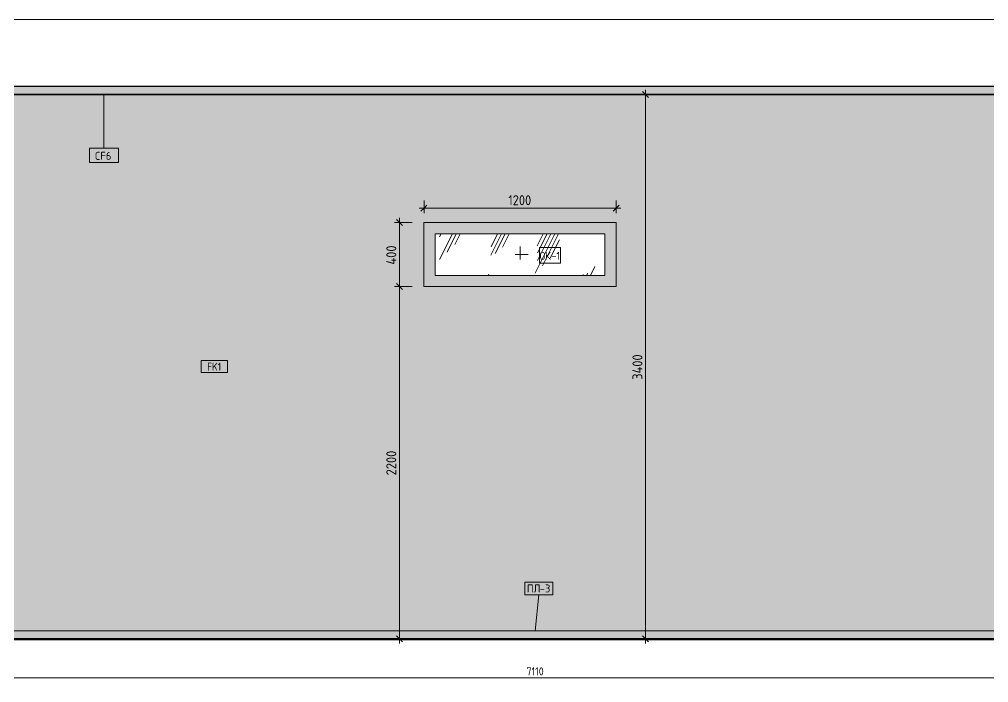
# Model space of a CAD drawing. Header units: millimetres. Extents: x 35124 to 170704, y -1987 to 12522.
# Drawn here: x 139190 to 145246, y 8126 to 12270 of the extents above; entities that cross this region are included whole.
import ezdxf

# ---------------------------------------------------------------- set-up
doc = ezdxf.new("R2010")
doc.units = ezdxf.units.MM
doc.linetypes.add('Штрих', pattern=[158.75, 79.375, -79.375])
for name, color, linetype, lineweight in [('A-ANNO-DIMS', 7, 'Continuous', 9), ('A-ANNO-DIMS-25', 7, 'Continuous', 9), ('A-CLNG-IDEN', 7, 'Continuous', 9), ('A-FLOR', 7, 'Continuous', 9), ('A-GENM', 7, 'Continuous', 9), ('A-GENM-IDEN', 7, 'Continuous', 9), ('A-GLAZ', 7, 'Continuous', 9), ('A-GLAZ-2', 7, 'Штрих', 9), ('A-GLAZ-IDEN', 7, 'Continuous', 9), ('A-WALL-IDEN', 7, 'Continuous', 9), ('A-WALL-PATT', 7, 'Continuous', 9), ('I-WALL', 7, 'Continuous', 9)]:
    doc.layers.add(name, color=color, linetype=linetype, lineweight=lineweight)
for name, color, linetype, lineweight, true_color in [('A-CLNG-1', 7, 'Continuous', 9, 0x787878), ('A-CLNG-FNSH-1', 7, 'Continuous', 30, 0x3c3c3c), ('A-FLOR-1', 7, 'Continuous', 9, 0x787878), ('A-FLOR-FNSH-1', 7, 'Continuous', 30, 0x3c3c3c)]:
    doc.layers.add(name, color=color, linetype=linetype, lineweight=lineweight, true_color=true_color)
doc.styles.add('GOST Common_1', font='GOST_Common.ttf', dxfattribs={"height": 50})
doc.styles.add('GOST Common_2', font='GOST_Common.ttf', dxfattribs={"width": 0.9, "height": 50})
doc.styles.add('ISOCPEUR_1', font='isocpeur.ttf', dxfattribs={"width": 0.9, "height": 62.5})
doc.styles.add('ISOCPEUR_2', font='isocpeur.ttf', dxfattribs={"width": 0.9, "height": 50})
doc.dimstyles.new('ISO-2_0_0_9К_Средний_округл2', dxfattribs={"dimscale": 304.8, "dimtxt": 49.799059, "dimasz": 0.123031, "dimexe": 0.098425, "dimexo": 0, "dimgap": 0, "dimtad": 1, "dimdec": 0, "dimrnd": 10, "dimzin": 0, "dimdsep": 46, "dimtxsty": 'ISOCPEUR_2', "dimblk1": 'OBLIQUE', "dimblk2": 'OBLIQUE', "dimsah": 1, "dimcen": 0.09, "dimdle": 0.098425, "dimazin": 0, "dimtfac": 1, "dimtdec": 4, "dimtix": 1, "dimtmove": 0, "dimatfit": 3, "dimfxl": 1, "dimtvp": 1, "dimtolj": 1, "dimtzin": 0, "dimarcsym": 2})
doc.dimstyles.new('ISO-2_5_0_9К_БОЛЬШОЙ_1', dxfattribs={"dimscale": 304.8, "dimtxt": 62.248823, "dimasz": 0.123031, "dimexe": 0.098425, "dimexo": 0.246063, "dimgap": 0, "dimtad": 1, "dimdec": 0, "dimrnd": 10, "dimzin": 0, "dimdsep": 46, "dimtxsty": 'ISOCPEUR_1', "dimblk1": 'OBLIQUE', "dimblk2": 'OBLIQUE', "dimsah": 1, "dimcen": 0.09, "dimdle": 0.098425, "dimazin": 0, "dimtfac": 1, "dimtdec": 4, "dimtix": 1, "dimtmove": 0, "dimatfit": 3, "dimfxl": 1, "dimtvp": 1, "dimtolj": 1, "dimtzin": 0, "dimarcsym": 2})

# ---------------------------------------------------------------- blocks, each defined once
blk = doc.blocks.new('Плинтус - Плинтус темный _ст_школа_-33411100-Развертка 3_19-3')
at = {"layer": 'A-GENM'}
blk.add_hatch(color=256, dxfattribs=at).paths.add_polyline_path([(-51369.3, 8400), (-50860, 8400), (-50860, 8450), (-57970, 8450), (-57970, 8400), (-51943.3, 8400)])
for p, q in [((-57970, 8450), (-50860, 8450)), ((-57970, 8400), (-57970, 8450)), ((-50860, 8450), (-50860, 8400))]:
    blk.add_line(p, q, dxfattribs=at)
blk = doc.blocks.new('120_Окно_СКБ_1Ст - 120_Окно_СКБ_1Ст 400х1200 EI30-V19-Развертка 3_19-3')
at = {"layer": 'A-GLAZ'}
h = blk.add_hatch(color=256, dxfattribs=at)
h.paths.add_polyline_path([(-55040, 10600), (-53910, 10600), (-53910, 11000), (-55110, 11000), (-55110, 10600), (-55078.5, 10600)])
h.paths.add_polyline_path([(-54007, 10670), (-55040, 10670), (-55040, 10930), (-53980, 10930), (-53980, 10670)])
h = blk.add_hatch(dxfattribs=at)
h.set_pattern_fill('FP_21', color=256, style=0, pattern_type=2)
h.set_pattern_definition([(63.435, (63.5, 31.75), (-255.583, 766.7475), [317.5, -190.5, 317.5, -190.5, -403.903]), (63.435, (63.5, 31.75), (-255.583, 766.7475), [-1016, 127, -276.903]), (63.435, (47.6, 47.6), (-255.583, 766.7475), [254, -317.5, 190.5, -190.5, -467.403]), (63.435, (47.6, 47.6), (-255.583, 766.7475), [-952.5, 222.25, -245.153]), (63.435, (47.6, 95.25), (-255.583, 766.7475), [190.5, -381, 127, -190.5, -530.903]), (63.435, (47.6, 95.25), (-255.583, 766.7475), [-889, 285.75, -245.153]), (63.435, (95.25, 47.6), (-255.583, 766.7475), [190.5, -381, 158.75, -6404.653]), (63.435, (142.9, 95.25), (-255.583, 766.7475), [95.25, -476.25, 63.5, -6499.903]), (63.435, (63.5, 174.6), (-255.583, 766.7475), [63.5, -476.25, 63.5, -254, -562.653]), (63.435, (63.5, 174.6), (-255.583, 766.7475), [-857.25, 158.75, -403.903]), (63.435, (349.25, 127), (-255.583, 766.7475), [317.5, -476.25, 381, -251.503]), (63.435, (349.25, 79.4), (-255.583, 766.7475), [444.5, -317.5, 476.25, -188.003]), (63.435, (381, 95.25), (-255.583, 766.7475), [508, -254, 381, -276.903]), (63.435, (428.6, 142.9), (-255.583, 766.7475), [317.5, -444.5, 254, -403.903]), (63.435, (381, 238.1), (-255.583, 766.7475), [158.75, -635, 190.5, -435.653]), (63.435, (476.25, 190.5), (-255.583, 766.7475), [127, -635, 127, -530.903])])
h.paths.add_polyline_path([(-55040, 10670), (-53980, 10670), (-53980, 10930), (-55040, 10930), (-55040, 10722.8)])
for p, q in [((-55110, 11000), (-55110, 10600)), ((-53910, 11000), (-55110, 11000)), ((-53910, 10600), (-53910, 11000)), ((-55040, 10930), (-55040, 10670)), ((-55040, 10930), (-53980, 10930)), ((-53980, 10670), (-53980, 10930)), ((-55040, 10670), (-53980, 10670)), ((-55110, 10600), (-53910, 10600))]:
    blk.add_line(p, q, dxfattribs=at)
at = {"layer": 'A-GLAZ-2'}
for p, q in [((-54510, 10850), (-54510, 10750)), ((-54460, 10800), (-54560, 10800))]:
    blk.add_line(p, q, dxfattribs=at)
blk = doc.blocks.new('DIMBLOCK72-Развертка 3_19-3')
at = {"layer": 'A-ANNO-DIMS-25'}
for p, q in [((138858.3, 8400), (138858.3, 8125.8)), ((138858.3, 8155.8), (138858.3, 8400)), ((145968.3, 8400), (145968.3, 8125.8)), ((145968.3, 8155.8), (145968.3, 8400)), ((138858.3, 8155.8), (145968.3, 8155.8))]:
    blk.add_line(p, q, dxfattribs=at)
at = {"layer": 'A-ANNO-DIMS-25', "lineweight": 20}
for p, q in [((138858.3, 8155.8), (138839.5, 8137.1)), ((138858.3, 8155.8), (138877, 8174.6)), ((145968.3, 8155.8), (145949.5, 8137.1)), ((145968.3, 8155.8), (145987, 8174.6))]:
    blk.add_line(p, q, dxfattribs=at)
at = {"layer": 'A-ANNO-DIMS-25', "color": 0, "insert": (142358.7, 8221.1), "char_height": 50, "width": 131.01, "attachment_point": 1, "line_spacing_factor": 1.149209, "style": 'ISOCPEUR_2'}
blk.add_mtext('7110', dxfattribs=at)
blk = doc.blocks.new('_Oblique')
at = {"color": 0, "linetype": 'ByBlock', "lineweight": -2}
blk.add_line((-0.5, -0.5), (0.5, 0.5), dxfattribs=at)
blk = doc.blocks.new('DIMBLOCK98-Развертка 3_19-3')
at = {"layer": 'A-ANNO-DIMS-25', "lineweight": 20}
for p, q in [((143102.1, 11800), (143083.4, 11818.8)), ((143102.1, 11800), (143120.9, 11781.2)), ((143102.1, 8400), (143083.4, 8418.7)), ((143102.1, 8400), (143120.9, 8381.2))]:
    blk.add_line(p, q, dxfattribs=at)
at = {"layer": 'A-ANNO-DIMS-25'}
for p, q in [((143102.1, 8370), (143102.1, 11830)), ((143150.6, 11800), (143072.1, 11800)), ((143102.1, 11800), (143150.6, 11800)), ((143150.6, 8400), (143072.1, 8400)), ((143102.1, 8400), (143150.6, 8400))]:
    blk.add_line(p, q, dxfattribs=at)
at = {"layer": 'A-ANNO-DIMS-25', "color": 0, "insert": (143020.5, 10018), "char_height": 62.5, "width": 196.802, "attachment_point": 1, "rotation": 90, "line_spacing_factor": 1.149209, "style": 'ISOCPEUR_1'}
blk.add_mtext('3400', dxfattribs=at)
blk = doc.blocks.new('Mark Reiling - Mark Reiling-26174330-Развертка 3_19-3')
at = {"layer": 'A-GENM-IDEN'}
for p, q in [((-74848.2, 8917.8), (-74848.2, 8839)), ((-74848.2, 8917.8), (-74674.8, 8917.8)), ((-74674.8, 8917.8), (-74848.2, 8917.8)), ((-74848.2, 8917.8), (-74848.2, 8839)), ((-74674.8, 8839), (-74674.8, 8917.8)), ((-74674.8, 8839), (-74674.8, 8917.8)), ((-74848.2, 8839), (-74674.8, 8839)), ((-74848.2, 8839), (-74674.8, 8839))]:
    blk.add_line(p, q, dxfattribs=at)
blk = doc.blocks.new('М_потолков - Марка_ Имя типа-25382930-Развертка 3_19-3')
at = {"layer": 'A-CLNG-IDEN'}
for p, q in [((-57019.4, 11464.4), (-57200.6, 11464.4)), ((-57200.6, 11464.4), (-57200.6, 11375)), ((-57019.4, 11375), (-57019.4, 11464.4)), ((-57200.6, 11375), (-57019.4, 11375))]:
    blk.add_line(p, q, dxfattribs=at)
blk = doc.blocks.new('М_стена_0001 - Типоразмер_без рамки-25382661-Развертка 3_19-3')
at = {"layer": 'A-WALL-IDEN'}
for p, q in [((-56338.6, 10138.1), (-56501.8, 10138.1)), ((-56501.8, 10138.1), (-56501.8, 10063.1)), ((-56338.6, 10063.1), (-56338.6, 10138.1)), ((-56501.8, 10063.1), (-56338.6, 10063.1))]:
    blk.add_line(p, q, dxfattribs=at)
blk = doc.blocks.new('DIMBLOCK134-Развертка 3_19-3')
at = {"layer": 'A-ANNO-DIMS-25'}
for p, q in [((142948.3, 11089.5), (141688.3, 11089.5)), ((141718.3, 11138), (141718.3, 11059.5)), ((141718.3, 11089.5), (141718.3, 11138)), ((142918.3, 11138), (142918.3, 11059.5)), ((142918.3, 11089.5), (142918.3, 11138))]:
    blk.add_line(p, q, dxfattribs=at)
at = {"layer": 'A-ANNO-DIMS-25', "lineweight": 20}
for p, q in [((141718.3, 11089.5), (141699.5, 11070.8)), ((141718.3, 11089.5), (141737, 11108.3)), ((142918.3, 11089.5), (142899.5, 11070.8)), ((142918.3, 11089.5), (142937, 11108.3))]:
    blk.add_line(p, q, dxfattribs=at)
at = {"layer": 'A-ANNO-DIMS-25', "color": 0, "insert": (142244.6, 11171.2), "char_height": 62.5, "width": 176.691, "attachment_point": 1, "line_spacing_factor": 1.149209, "style": 'ISOCPEUR_1'}
blk.add_mtext('1200', dxfattribs=at)
blk = doc.blocks.new('DIMBLOCK135-Развертка 3_19-3')
at = {"layer": 'A-ANNO-DIMS-25'}
for p, q in [((141643.3, 10600), (141534.3, 10600)), ((141564.3, 8370), (141564.3, 10600)), ((141564.3, 10600), (141643.3, 10600)), ((141612.8, 8400), (141534.3, 8400)), ((141564.3, 8400), (141612.8, 8400))]:
    blk.add_line(p, q, dxfattribs=at)
at = {"layer": 'A-ANNO-DIMS-25', "lineweight": 20}
for p, q in [((141564.3, 10600), (141545.6, 10618.8)), ((141564.3, 10600), (141583.1, 10581.2)), ((141564.3, 8400), (141545.6, 8418.7)), ((141564.3, 8400), (141583.1, 8381.2))]:
    blk.add_line(p, q, dxfattribs=at)
at = {"layer": 'A-ANNO-DIMS-25', "color": 0, "insert": (141482.7, 9421), "char_height": 62.5, "width": 189.619, "attachment_point": 1, "rotation": 90, "line_spacing_factor": 1.149209, "style": 'ISOCPEUR_1'}
blk.add_mtext('2200', dxfattribs=at)
blk = doc.blocks.new('DIMBLOCK136-Развертка 3_19-3')
at = {"layer": 'A-ANNO-DIMS-25'}
for p, q in [((141564.3, 10600), (141564.3, 11030)), ((141643.3, 11000), (141534.3, 11000)), ((141564.3, 11000), (141643.3, 11000)), ((141643.3, 10600), (141534.3, 10600)), ((141564.3, 10600), (141643.3, 10600))]:
    blk.add_line(p, q, dxfattribs=at)
at = {"layer": 'A-ANNO-DIMS-25', "lineweight": 20}
for p, q in [((141564.3, 11000), (141545.6, 11018.7)), ((141564.3, 11000), (141583.1, 10981.2)), ((141564.3, 10600), (141545.6, 10618.8)), ((141564.3, 10600), (141583.1, 10581.2))]:
    blk.add_line(p, q, dxfattribs=at)
at = {"layer": 'A-ANNO-DIMS-25', "color": 0, "insert": (141482.7, 10737.8), "char_height": 62.5, "width": 149.397, "attachment_point": 1, "rotation": 90, "line_spacing_factor": 1.149209, "style": 'ISOCPEUR_1'}
blk.add_mtext('400', dxfattribs=at)

msp = doc.modelspace()

# ---------------------------------------------------------------- hatches: boundary and pattern name
at = {"layer": 'A-CLNG-1'}
msp.add_hatch(color=256, dxfattribs=at).paths.add_polyline_path([(138858.2568, 11800), (158067.2569, 11800), (158067.2569, 11850), (121369.2568, 11850), (121369.2568, 11800), (137422.0699, 11800)])
at = {"layer": 'A-FLOR-1'}
msp.add_hatch(color=256, dxfattribs=at).paths.add_polyline_path([(157801.3892, 8394.5043), (158088.2569, 8394.5043), (158088.2569, 8395), (121348.2406, 8395), (121348.2568, 8394.5043), (157788.2569, 8394.5043)])
at = {"layer": 'A-WALL-PATT'}
h = msp.add_hatch(color=256, dxfattribs=at)
h.paths.add_polyline_path([(124748.2568, 8400), (124748.2568, 8410), (124523.2568, 8410), (124523.2568, 8400), (124649.1162, 8400)])
h.paths.add_polyline_path([(157198.2568, 8400), (157468.2568, 8400), (157468.2568, 8402), (158067.2569, 8402), (158067.2569, 8410), (157198.2568, 8410)])
h.paths.add_polyline_path([(131681.4166, 8450), (136358.2568, 8450), (136358.2568, 11800), (122749.2568, 11800), (122749.2568, 8450), (123123.2568, 8450), (123123.2568, 10500), (124523.2568, 10500), (124523.2568, 8460), (124748.2568, 8460), (124748.2568, 10800), (127473.3654, 11791.8584), (131548.2568, 10699.9946), (131548.2568, 8450), (131602.1204, 8450)])
h.paths.add_polyline_path([(141978.7146, 8450), (145968.2567, 8450), (145968.2567, 11800), (138858.2568, 11800), (138858.2568, 8450), (141942.8344, 8450)])
h.paths.add_polyline_path([(154644.0299, 8450), (154698.2568, 8450), (154698.2568, 11800), (148468.2567, 11800), (148468.3215, 8450), (154635.075, 8450)])
h.paths.add_polyline_path([(158052.904, 8460), (158067.2569, 8460), (158067.2569, 11800), (157198.2568, 11800), (157198.2568, 8460), (158052.2569, 8460)])
h.paths.add_polyline_path([(132829.5472, 10600), (132718.2568, 10600), (132718.2568, 11000), (133918.2568, 11000), (133918.2568, 10600)])
h.paths.add_polyline_path([(151918.2567, 10600), (150718.2567, 10600), (150718.2567, 11000), (151918.2567, 11000)])
h.paths.add_polyline_path([(141718.2568, 10600), (141718.2568, 11000), (142918.2568, 11000), (142918.2568, 10600), (142014.5926, 10600)])

# ---------------------------------------------------------------- linework, layer by layer
at = {"layer": 'A-CLNG-FNSH-1'}
for p, q in [((158067.2569, 11850), (121369.2568, 11850)), ((158067.2569, 11801), (121369.2568, 11801)), ((121369.2568, 11800), (158067.2569, 11800))]:
    msp.add_line(p, q, dxfattribs=at)
at = {"layer": 'A-CLNG-IDEN'}
msp.add_line((139718.2569, 11800), (139718.2569, 11464.4336), dxfattribs=at)
at = {"layer": 'A-FLOR'}
msp.add_line((121348.2406, 12270), (158088.4219, 12270), dxfattribs=at)
at = {"layer": 'A-FLOR-FNSH-1'}
for p, q in [((121348.2406, 8395), (158088.4219, 8395)), ((147103.2567, 8400), (138793.2568, 8400))]:
    msp.add_line(p, q, dxfattribs=at)
at = {"layer": 'A-GENM-IDEN'}
msp.add_line((142413.2568, 8450), (142435.7568, 8674.2717), dxfattribs=at)
at = {"layer": 'A-GLAZ-IDEN', "flags": 128}
msp.add_lwpolyline([(142440.5601, 10845.2415), (142571.5101, 10845.2415), (142571.5101, 10745.9915), (142440.5601, 10745.9915)], close=True, dxfattribs=at)
at = {"layer": 'I-WALL'}
for p, q in [((141718.2568, 11000), (142918.2568, 11000)), ((141718.2568, 10600), (141718.2568, 11000)), ((142918.2568, 11000), (142918.2568, 10600)), ((142918.2568, 10600), (141718.2568, 10600))]:
    msp.add_line(p, q, dxfattribs=at)

# ---------------------------------------------------------------- block references
at = {"layer": 'A-CLNG-IDEN'}
msp.add_blockref('М_потолков - Марка_ Имя типа-25382930-Развертка 3_19-3', (196828.2568, 0), dxfattribs=at)
at = {"layer": 'A-GENM'}
msp.add_blockref('Плинтус - Плинтус темный _ст_школа_-33411100-Развертка 3_19-3', (196828.2568, 0), dxfattribs=at)
at = {"layer": 'A-GENM-IDEN'}
msp.add_blockref('Mark Reiling - Mark Reiling-26174330-Развертка 3_19-3', (217197.2568, -163.6836), dxfattribs=at)
at = {"layer": 'A-GLAZ'}
msp.add_blockref('120_Окно_СКБ_1Ст - 120_Окно_СКБ_1Ст 400х1200 EI30-V19-Развертка 3_19-3', (196828.2568, 0), dxfattribs=at)
at = {"layer": 'A-WALL-IDEN'}
msp.add_blockref('М_стена_0001 - Типоразмер_без рамки-25382661-Развертка 3_19-3', (196828.2568, 0), dxfattribs=at)

# ---------------------------------------------------------------- texts
at = {"layer": 'A-CLNG-IDEN', "insert": (139661.8048, 11442.2607), "char_height": 50, "width": 132.278437, "attachment_point": 1, "style": 'GOST Common_1'}
msp.add_mtext('CF6', dxfattribs=at)
at = {"layer": 'A-GENM-IDEN', "char_height": 50, "attachment_point": 1, "style": 'GOST Common_1'}
for s, insert, width in [('ПЛ', (142360.6087, 8739.1649), 98.206719), ('-3', (142441.6373, 8739.1649), 86.181406)]:
    msp.add_mtext(s, dxfattribs=dict(at, insert=insert, width=width))
at = {"layer": 'A-GLAZ-IDEN', "char_height": 50, "attachment_point": 1, "style": 'ISOCPEUR_2'}
for s, insert, width in [('ОК', (142440.5601, 10817.5202), 90.189844), ('-1', (142514.9742, 10817.5202), 66.740484)]:
    msp.add_mtext(s, dxfattribs=dict(at, insert=insert, width=width))
at = {"layer": 'A-WALL-IDEN', "insert": (140363.197, 10124.5068), "char_height": 50, "width": 111.835406, "attachment_point": 1, "style": 'GOST Common_2'}
msp.add_mtext('FK1', dxfattribs=at)

# ---------------------------------------------------------------- dimensions: what is measured, and where the dimension line sits
at = {"layer": 'A-ANNO-DIMS'}
for base, p1, p2, override, picture, middle in [((143102.1053, 11800), (143075.5888, 8400), (143075.5888, 11800), {"dimpost": '<>', "dimfxl": 3400}, 'DIMBLOCK98-Развертка 3_19-3', (143070.8553, 10100)), ((141564.3162, 11000), (141718.2568, 10600), (141718.2568, 11000), {"dimpost": '<>', "dimfxl": 400}, 'DIMBLOCK136-Развертка 3_19-3', (141533.0662, 10800)), ((141564.3162, 10600), (141537.7997, 8400), (141718.2568, 10600), {"dimpost": '<>', "dimfxl": 2207.388677}, 'DIMBLOCK135-Развертка 3_19-3', (141533.0662, 9500))]:
    dim = msp.add_linear_dim(base=base, p1=p1, p2=p2, angle=90, dimstyle='ISO-2_5_0_9К_БОЛЬШОЙ_1', override=override, dxfattribs=at)
    dim.commit()
    dim.dimension.update_dxf_attribs({"geometry": picture, "text_midpoint": middle})
for base, p1, p2, dimstyle, override, picture, middle in [((141718.2568, 11089.5191), (142918.2568, 11063.0026), (141718.2568, 11063.0026), 'ISO-2_5_0_9К_БОЛЬШОЙ_1', {"dimpost": '<>', "dimfxl": 1200}, 'DIMBLOCK134-Развертка 3_19-3', (142318.2568, 11120.7691)), ((145968.2567, 8155.8142), (138858.2568, 8400), (145968.2567, 8400), 'ISO-2_0_0_9К_Средний_округл2', {"dimpost": '<>', "dimfxl": 7109.999932}, 'DIMBLOCK72-Развертка 3_19-3', (142413.2568, 8180.8142))]:
    dim = msp.add_linear_dim(base=base, p1=p1, p2=p2, dimstyle=dimstyle, override=override, dxfattribs=at)
    dim.commit()
    dim.dimension.update_dxf_attribs({"geometry": picture, "text_midpoint": middle})

doc.saveas('drawing.dxf')
